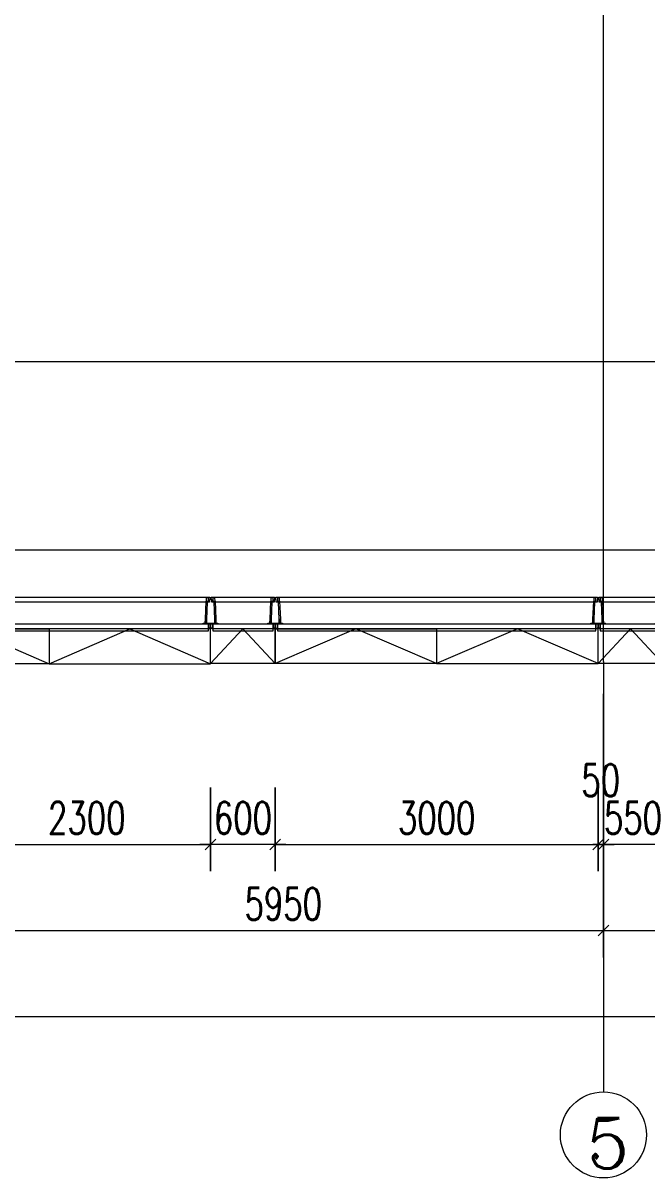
# Model space of a CAD drawing. Header units: millimetres. Extents: x 8533 to 398112, y -117646 to 105276.
# Drawn here: x 98181 to 103976, y 27708 to 38442 of the extents above; entities that cross this region are included whole.
import ezdxf

# ---------------------------------------------------------------- set-up
doc = ezdxf.new("R2010")
doc.units = ezdxf.units.MM
doc.linetypes.add('IMPORT-A-D0TE-BF$0$DOTE', pattern=[0])
for name, color, linetype, lineweight in [('A-D0TE-BF$0$A-Axis', 3, 'Continuous', 13), ('A-D0TE-BF$0$A-Axis-GRID', 1, 'IMPORT-A-D0TE-BF$0$DOTE', 13), ('A-D0TE-BF$0$A-Axis-TEXT', 7, 'Continuous', 13), ('A-DIM-TF$0$A-Dims', 140, 'Continuous', 13), ('A-EDGE-6_27F$0$A-floor-EDGE', 6, 'Continuous', 13), ('A-PMDT-10F$0$A-GLAZ-CURT-CUT', 52, 'Continuous', 13), ('A-PMDT-10F$0$A-GLAZ-CURT-PRO', 13, 'Continuous', 13), ('A-PMDT-10F$0$A-PMDT-17F$0$A-wall-Glaz', 111, 'Continuous', 13), ('A-PMDT-10F$0$Q-CASE-GM', 13, 'Continuous', 13), ('塔楼建筑图10F_dwg', 8, 'Continuous', 13)]:
    doc.layers.add(name, color=color, linetype=linetype, lineweight=lineweight)
doc.styles.add('Complex_18', font='complex_.ttf', dxfattribs={"height": 465.948165})
doc.styles.add('Simplex', font='simplex_.ttf', dxfattribs={"width": 0.705882, "height": 297.5})

# ---------------------------------------------------------------- blocks, each defined once
blk = doc.blocks.new('塔楼建筑图10F_dwg__AXISO-1959633-10F_ARC_46_000_')
at = {"layer": 'A-D0TE-BF$0$A-Axis'}
blk.add_circle((0, 0), 0.5, dxfattribs=at)
blk = doc.blocks.new('塔楼建筑图10F_dwg_A-D0TE-BF$0$_ArchTick-1959634-10F_ARC_46_000_')
at = {"layer": 'A-D0TE-BF$0$A-Axis'}
blk.add_line((-0.5, -0.5), (0.5, 0.5), dxfattribs=at)
blk = doc.blocks.new('塔楼建筑图10F_dwg_A-D0TE-BF-1959636-10F_ARC_46_000_')
at = {"layer": 'A-D0TE-BF$0$A-Axis'}
for p, q in [((16450, -31034), (16450, -35034)), ((0, -34334), (37000, -34334))]:
    blk.add_line(p, q, dxfattribs=at)
at = {"layer": 'A-D0TE-BF$0$A-Axis', "flags": 128}
blk.add_lwpolyline([(16450, -33784), (16450, -31334)], close=True, dxfattribs=at)
blk.add_lwpolyline([(0, -33534), (8750, -33534), (10500, -33534), (16450, -33534), (20550, -33534), (26600, -33534), (28250, -33534), (37000, -33534)], dxfattribs=at)
at = {"layer": 'A-D0TE-BF$0$A-Axis-GRID', "linetype": 'Continuous'}
for p, q in [((16450, -31034), (16450, -20300)), ((27570, -28250), (9430, -28250))]:
    blk.add_line(p, q, dxfattribs=at)
for name, p, xscale, yscale, zscale in [('塔楼建筑图10F_dwg_A-D0TE-BF$0$_ArchTick-1959634-10F_ARC_46_000_', (16450, -33534), 100, 100, 100), ('塔楼建筑图10F_dwg__AXISO-1959633-10F_ARC_46_000_', (16450, -35434), 800, 800, 800)]:
    blk.add_blockref(name, p, dxfattribs=dict(xscale=xscale, yscale=yscale, zscale=zscale))
at = {"xscale": 100, "yscale": 100, "zscale": 100, "rotation": 180}
blk.add_blockref('塔楼建筑图10F_dwg_A-D0TE-BF$0$_ArchTick-1959634-10F_ARC_46_000_', (16450, -33534), dxfattribs=at)
at = {"layer": 'A-D0TE-BF$0$A-Axis', "color": 7, "insert": (13475, -33139), "char_height": 297.5, "width": 917.9, "attachment_point": 2, "line_spacing_factor": 1.125731, "style": 'Simplex'}
blk.add_mtext('5950', dxfattribs=at)
at = {"layer": 'A-D0TE-BF$0$A-Axis-TEXT', "insert": (16295, -35279), "char_height": 465.95, "width": 529.84, "attachment_point": 1, "line_spacing_factor": 1.141342, "style": 'Complex_18'}
blk.add_mtext('\\fComplex|b0|i0|c134|p2|;5', dxfattribs=at)
blk = doc.blocks.new('塔楼建筑图10F_dwg_A-EDGE-6_27F-1959637-10F_ARC_46_000_')
at = {"layer": 'A-EDGE-6_27F$0$A-floor-EDGE', "flags": 128}
blk.add_lwpolyline([(26900, -30000), (10100, -30000), (10100, -29230), (9400, -29230), (8100, -29230), (7400, -29230), (7400, -30000), (-2350, -30000), (-2350, -20850), (-1580, -20850), (-1580, -20150), (-1580, -18850), (-1580, -18150), (-2350, -18150), (-2350, -1350)], dxfattribs=at)
blk = doc.blocks.new('塔楼建筑图10F_dwg_A-DIM-TF$0$_ArchTick-1959677-10F_ARC_46_000_')
at = {"layer": 'A-DIM-TF$0$A-Dims'}
blk.add_line((-0.5, -0.5), (0.5, 0.5), dxfattribs=at)
blk = doc.blocks.new('塔楼建筑图10F_dwg_A-DIM-TF-1959678-10F_ARC_46_000_')
at = {"layer": 'A-DIM-TF$0$A-Dims', "flags": 128}
for points in [[(12800, -32984), (12800, -32204)], [(13400, -32984), (13400, -32204)], [(16400, -32984), (16400, -32204)], [(16450, -32984), (16450, -32204)]]:
    blk.add_lwpolyline(points, close=True, dxfattribs=at)
for points in [[(10600, -32734), (10500, -32734), (12800, -32734)], [(13400, -32734), (12800, -32734), (12700, -32734)], [(13500, -32734), (13400, -32734), (16400, -32734)], [(16300, -32734), (16400, -32734), (16450, -32734), (16550, -32734)], [(17000, -32734), (16450, -32734), (16350, -32734)]]:
    blk.add_lwpolyline(points, dxfattribs=at)
at = {"xscale": 100, "yscale": 100, "zscale": 100}
for p in [(12800, -32734), (12800, -32734), (16400, -32734), (16400, -32734), (16450, -32734)]:
    blk.add_blockref('塔楼建筑图10F_dwg_A-DIM-TF$0$_ArchTick-1959677-10F_ARC_46_000_', p, dxfattribs=at)
at = {"xscale": 100, "yscale": 100, "zscale": 100, "rotation": 180}
for p in [(13400, -32734), (13400, -32734), (16450, -32734)]:
    blk.add_blockref('塔楼建筑图10F_dwg_A-DIM-TF$0$_ArchTick-1959677-10F_ARC_46_000_', p, dxfattribs=at)
at = {"layer": 'A-DIM-TF$0$A-Dims', "color": 7, "char_height": 297.5, "attachment_point": 2, "line_spacing_factor": 1.125731, "style": 'Simplex'}
for s, insert, width in [('50', (16425, -31989), 458.95), ('2300', (11650, -32339), 917.9), ('600', (13100, -32339), 688.42), ('3000', (14900, -32339), 917.9), ('550', (16725, -32339), 688.42)]:
    blk.add_mtext(s, dxfattribs=dict(at, insert=insert, width=width))
blk = doc.blocks.new('塔楼建筑图10F_dwg_A-PMDT-10F$0$FP_44-Floor Plan_F10 CAD Export-1959717-10F_ARC_46_000_')
at = {"layer": 'A-PMDT-10F$0$Q-CASE-GM'}
for p, q in [((1245, 260), (-1478, 260)), ((1470, 260), (1274, 260))]:
    blk.add_line(p, q, dxfattribs=at)
blk = doc.blocks.new('塔楼建筑图10F_dwg_A-PMDT-10F$0$FP_45-Floor Plan_F10 CAD Export-1959718-10F_ARC_46_000_')
at = {"layer": 'A-PMDT-10F$0$A-GLAZ-CURT-PRO'}
blk.add_line((1261, 1210), (1261, 302), dxfattribs=at)
at = {"layer": 'A-PMDT-10F$0$A-GLAZ-CURT-PRO', "flags": 128}
for points in [[(1272, 919), (1271, 918), (1271, 918), (1270, 918), (1270, 917), (1269, 917), (1269, 916), (1269, 916), (1268, 916), (1268, 915), (1267, 915), (1267, 915), (1267, 914), (1266, 914), (1266, 914), (1265, 913), (1265, 913), (1265, 912), (1264, 912), (1264, 912), (1264, 911), (1263, 911), (1263, 911), (1263, 910), (1262, 910), (1262, 910), (1262, 909)], [(1272, 595), (1271, 595), (1271, 595), (1270, 594), (1270, 594), (1269, 594), (1269, 593), (1269, 593), (1268, 592), (1268, 592), (1267, 592), (1267, 591), (1267, 591), (1266, 591), (1266, 590), (1265, 590), (1265, 590), (1265, 589), (1264, 589), (1264, 588), (1264, 588), (1263, 588), (1263, 587), (1263, 587), (1262, 587), (1262, 586), (1262, 586)]]:
    blk.add_lwpolyline(points, dxfattribs=at)
blk = doc.blocks.new('塔楼建筑图10F_dwg_A-PMDT-10F$0$CWP_玻璃幕墙端部 - 塔楼有侧开启扇 H_3000_有窗帘槽-V43-Floor Plan_F10 CAD Export-1959807-10F_ARC_46_000_')
at = {"layer": 'A-PMDT-10F$0$A-GLAZ-CURT-CUT', "flags": 128}
for points in [[(1239, 1400), (1239, 1210), (1530, 1210), (1530, 1400)], [(1259, 1230), (1259, 1380), (1510, 1380), (1510, 1230)], [(1370, 1210), (1370, 1160), (1500, 1160), (1500, 1210)], [(1500, 1210), (1500, 302), (1510, 302), (1510, 1210)], [(1370, 352), (1370, 302), (1500, 302), (1500, 352)], [(-1480, 302), (-1514, 302), (-1514, 292), (-1520, 292), (-1520, 282), (-1510, 282), (-1510, 256), (-1488, 256), (-1482, 100), (-1482, 62), (-1520, 62), (-1520, 57), (-1472, 57), (-1472, 100), (-1479, 266), (-1500, 266), (-1500, 296), (-1480, 296)], [(1500, 10), (1500, 55), (-1500, 55), (-1500, 10), (1500, 10), (1510, 10), (1510, 62), (1490, 62), (1490, 302), (1239, 302), (1239, 266), (1448, 57), (1500, 57)], [(1259, 282), (1470, 282), (1470, 77), (1457, 77), (1259, 274)], [(1490, 302), (1490, 62), (1510, 62), (1510, 302)], [(-1472, 55), (-1472, 57), (-1520, 57), (-1520, 55), (-1472, 55), (-1452, 55), (-1452, 57), (-1472, 57)], [(-1510, 10), (-1500, 10), (-1500, 55), (-1520, 55), (-1520, 15), (-1510, 15)], [(1446, 57), (1446, 55), (1500, 55), (1500, 57)]]:
    blk.add_lwpolyline(points, close=True, dxfattribs=at)
blk.add_lwpolyline([(-1453, 62), (-1470, 62), (-1472, 103), (-1472, 57), (-1452, 57), (-1452, 61)], dxfattribs=at)
at = {"layer": 'A-PMDT-10F$0$A-GLAZ-CURT-CUT'}
blk.add_arc((-1453, 61), 0.998, 0, 90, dxfattribs=at)
at = {"layer": 'A-PMDT-10F$0$A-GLAZ-CURT-PRO'}
for p, q in [((1229, 1290), (1229, 1320)), ((1370, 1210), (473, 1210)), ((1370, 352), (1370, 1160)), ((-1480, 296), (-1479, 266)), ((1275, 260), (1259, 276))]:
    blk.add_line(p, q, dxfattribs=at)
at = {"layer": 'A-PMDT-10F$0$A-GLAZ-CURT-PRO', "flags": 128}
for points in [[(1239, 1325), (1229, 1325), (1229, 1320), (1229, 1325)], [(1229, 1285), (1229, 1290), (1229, 1285), (1239, 1285)], [(1239, 1210), (1239, 302), (-1480, 302)], [(1530, 1210), (1530, 10), (1510, 10)]]:
    blk.add_lwpolyline(points, dxfattribs=at)
blk.add_lwpolyline([(1275, 260), (1259, 276)], close=True, dxfattribs=at)
at = {"layer": 'A-PMDT-10F$0$A-GLAZ-CURT-PRO'}
blk.add_arc((1381, 1210), 908, 180, 269.3131, dxfattribs=at)
at = {"layer": 'A-PMDT-10F$0$Q-CASE-GM', "flags": 128}
blk.add_lwpolyline([(1500, 10), (1500, -10), (-1500, -10), (-1500, 10)], dxfattribs=at)
for name in ['塔楼建筑图10F_dwg_A-PMDT-10F$0$FP_45-Floor Plan_F10 CAD Export-1959718-10F_ARC_46_000_', '塔楼建筑图10F_dwg_A-PMDT-10F$0$FP_44-Floor Plan_F10 CAD Export-1959717-10F_ARC_46_000_']:
    blk.add_blockref(name, (0, 0))
blk = doc.blocks.new('塔楼建筑图10F_dwg_A-PMDT-10F$0$FP_47-Floor Plan_F10 CAD Export-1959720-10F_ARC_46_000_')
at = {"layer": 'A-PMDT-10F$0$A-GLAZ-CURT-PRO'}
blk.add_line((-258, -260), (258, -260), dxfattribs=at)
blk = doc.blocks.new('塔楼建筑图10F_dwg_A-PMDT-10F$0$CWP_玻璃幕墙 - Tower slope glass H_3000_有窗帘导轨-V46-Floor Plan_F10 CAD Export-1959808-10F_ARC_46_000_')
at = {"layer": 'A-PMDT-10F$0$A-GLAZ-CURT-CUT', "flags": 128}
for points in [[(-280, -10), (-290, -10), (-290, -15), (-300, -15), (-300, -55), (-280, -55)], [(-252, -57), (-252, -55), (-300, -55), (-300, -57)], [(-294, -302), (-260, -302), (-260, -296), (-280, -296), (-280, -266), (-259, -266), (-252, -100), (-252, -57), (-300, -57), (-300, -62), (-262, -62), (-262, -100), (-268, -256), (-290, -256), (-290, -282), (-300, -282), (-300, -292), (-294, -292)], [(280, -55), (280, -10), (-280, -10), (-280, -55)], [(-233, -55), (-252, -55), (-252, -57), (-233, -57)], [(252, -55), (233, -55), (233, -57), (252, -57)], [(252, -57), (300, -57), (300, -55), (252, -55)], [(294, -302), (294, -292), (300, -292), (300, -282), (290, -282), (290, -256), (268, -256), (262, -100), (262, -62), (300, -62), (300, -57), (252, -57), (252, -100), (259, -266), (280, -266), (280, -296), (260, -296), (260, -302)], [(290, -10), (280, -10), (280, -55), (300, -55), (300, -15), (290, -15)]]:
    blk.add_lwpolyline(points, close=True, dxfattribs=at)
for points in [[(-233, -61), (-233, -57), (-252, -57), (-252, -103), (-250, -62), (-233, -62)], [(233, -62), (250, -62), (252, -103), (252, -57), (233, -57), (233, -61)]]:
    blk.add_lwpolyline(points, dxfattribs=at)
at = {"layer": 'A-PMDT-10F$0$A-GLAZ-CURT-CUT'}
for centre, start, end in [((-233, -61), 270, 360), ((233, -61), 180, 270)]:
    blk.add_arc(centre, 0.998, start, end, dxfattribs=at)
at = {"layer": 'A-PMDT-10F$0$A-GLAZ-CURT-PRO'}
for p, q in [((-259, -266), (-260, -296)), ((-260, -302), (260, -302)), ((260, -296), (259, -266))]:
    blk.add_line(p, q, dxfattribs=at)
at = {"layer": 'A-PMDT-10F$0$A-GLAZ-CURT-PRO', "flags": 128}
blk.add_lwpolyline([(-280, -10), (-280, 10), (280, 10), (280, -10)], dxfattribs=at)
blk.add_blockref('塔楼建筑图10F_dwg_A-PMDT-10F$0$FP_47-Floor Plan_F10 CAD Export-1959720-10F_ARC_46_000_', (0, 0))
blk = doc.blocks.new('塔楼建筑图10F_dwg_A-PMDT-10F$0$FP_49-Floor Plan_F10 CAD Export-1959722-10F_ARC_46_000_')
at = {"layer": 'A-PMDT-10F$0$A-GLAZ-CURT-PRO'}
blk.add_line((-1458, -260), (1458, -260), dxfattribs=at)
blk = doc.blocks.new('塔楼建筑图10F_dwg_A-PMDT-10F$0$CWP_玻璃幕墙 - Tower slope glass H_3000_有窗帘导轨-V48-Floor Plan_F10 CAD Export-1959809-10F_ARC_46_000_')
at = {"layer": 'A-PMDT-10F$0$A-GLAZ-CURT-CUT', "flags": 128}
for points in [[(-1480, -10), (-1490, -10), (-1490, -15), (-1500, -15), (-1500, -55), (-1480, -55)], [(-1452, -57), (-1452, -55), (-1500, -55), (-1500, -57)], [(-1494, -302), (-1460, -302), (-1460, -296), (-1480, -296), (-1480, -266), (-1459, -266), (-1452, -100), (-1452, -57), (-1500, -57), (-1500, -62), (-1462, -62), (-1462, -100), (-1468, -256), (-1490, -256), (-1490, -282), (-1500, -282), (-1500, -292), (-1494, -292)], [(1480, -55), (1480, -10), (-1480, -10), (-1480, -55)], [(-1433, -55), (-1452, -55), (-1452, -57), (-1433, -57)], [(1452, -55), (1433, -55), (1433, -57), (1452, -57)], [(1452, -57), (1500, -57), (1500, -55), (1452, -55)], [(1494, -302), (1494, -292), (1500, -292), (1500, -282), (1490, -282), (1490, -256), (1468, -256), (1462, -100), (1462, -62), (1500, -62), (1500, -57), (1452, -57), (1452, -100), (1459, -266), (1480, -266), (1480, -296), (1460, -296), (1460, -302)], [(1490, -10), (1480, -10), (1480, -55), (1500, -55), (1500, -15), (1490, -15)]]:
    blk.add_lwpolyline(points, close=True, dxfattribs=at)
for points in [[(-1433, -61), (-1433, -57), (-1452, -57), (-1452, -103), (-1450, -62), (-1433, -62)], [(1433, -62), (1450, -62), (1452, -103), (1452, -57), (1433, -57), (1433, -61)]]:
    blk.add_lwpolyline(points, dxfattribs=at)
at = {"layer": 'A-PMDT-10F$0$A-GLAZ-CURT-CUT'}
for centre, start, end in [((-1433, -61), 270, 360), ((1433, -61), 180, 270)]:
    blk.add_arc(centre, 0.998, start, end, dxfattribs=at)
at = {"layer": 'A-PMDT-10F$0$A-GLAZ-CURT-PRO'}
for p, q in [((-1459, -266), (-1460, -296)), ((-1460, -302), (1460, -302)), ((1460, -296), (1459, -266))]:
    blk.add_line(p, q, dxfattribs=at)
at = {"layer": 'A-PMDT-10F$0$A-GLAZ-CURT-PRO', "flags": 128}
blk.add_lwpolyline([(-1480, -10), (-1480, 10), (1480, 10), (1480, -10)], dxfattribs=at)
blk.add_blockref('塔楼建筑图10F_dwg_A-PMDT-10F$0$FP_49-Floor Plan_F10 CAD Export-1959722-10F_ARC_46_000_', (0, 0))
blk = doc.blocks.new('塔楼建筑图10F_dwg_A-PMDT-10F$0$FP_51-Floor Plan_F10 CAD Export-1959724-10F_ARC_46_000_')
at = {"layer": 'A-PMDT-10F$0$A-GLAZ-CURT-PRO'}
blk.add_line((-258, -260), (258, -260), dxfattribs=at)
blk = doc.blocks.new('塔楼建筑图10F_dwg_A-PMDT-10F$0$CWP_玻璃幕墙 - Tower slope glass H_3000_有窗帘导轨-V50-Floor Plan_F10 CAD Export-1959810-10F_ARC_46_000_')
at = {"layer": 'A-PMDT-10F$0$A-GLAZ-CURT-CUT', "flags": 128}
for points in [[(-280, -10), (-290, -10), (-290, -15), (-300, -15), (-300, -55), (-280, -55)], [(-252, -57), (-252, -55), (-300, -55), (-300, -57)], [(-294, -302), (-260, -302), (-260, -296), (-280, -296), (-280, -266), (-259, -266), (-252, -100), (-252, -57), (-300, -57), (-300, -62), (-262, -62), (-262, -100), (-268, -256), (-290, -256), (-290, -282), (-300, -282), (-300, -292), (-294, -292)], [(280, -55), (280, -10), (-280, -10), (-280, -55)], [(-233, -55), (-252, -55), (-252, -57), (-233, -57)], [(252, -55), (233, -55), (233, -57), (252, -57)], [(252, -57), (300, -57), (300, -55), (252, -55)], [(294, -302), (294, -292), (300, -292), (300, -282), (290, -282), (290, -256), (268, -256), (262, -100), (262, -62), (300, -62), (300, -57), (252, -57), (252, -100), (259, -266), (280, -266), (280, -296), (260, -296), (260, -302)], [(290, -10), (280, -10), (280, -55), (300, -55), (300, -15), (290, -15)]]:
    blk.add_lwpolyline(points, close=True, dxfattribs=at)
for points in [[(-233, -61), (-233, -57), (-252, -57), (-252, -103), (-250, -62), (-233, -62)], [(233, -62), (250, -62), (252, -103), (252, -57), (233, -57), (233, -61)]]:
    blk.add_lwpolyline(points, dxfattribs=at)
at = {"layer": 'A-PMDT-10F$0$A-GLAZ-CURT-CUT'}
for centre, start, end in [((-233, -61), 270, 360), ((233, -61), 180, 270)]:
    blk.add_arc(centre, 0.998, start, end, dxfattribs=at)
at = {"layer": 'A-PMDT-10F$0$A-GLAZ-CURT-PRO'}
for p, q in [((-259, -266), (-260, -296)), ((-260, -302), (260, -302)), ((260, -296), (259, -266))]:
    blk.add_line(p, q, dxfattribs=at)
at = {"layer": 'A-PMDT-10F$0$A-GLAZ-CURT-PRO', "flags": 128}
blk.add_lwpolyline([(-280, -10), (-280, 10), (280, 10), (280, -10)], dxfattribs=at)
blk.add_blockref('塔楼建筑图10F_dwg_A-PMDT-10F$0$FP_51-Floor Plan_F10 CAD Export-1959724-10F_ARC_46_000_', (0, 0))
blk = doc.blocks.new('塔楼建筑图10F_dwg_A-PMDT-10F$0$MQ-L10-1959826-10F_ARC_46_000_')
at = {"layer": 'A-PMDT-10F$0$A-GLAZ-CURT-PRO', "flags": 128}
for points in [[(86445, -100298), (87945, -100298), (87945, -100623), (86445, -100623)], [(89445, -100298), (87945, -100298), (87945, -100623), (89445, -100623)], [(90045, -100297), (91545, -100297), (91545, -100622), (90045, -100622)], [(93045, -100297), (91545, -100297), (91545, -100622), (93045, -100622)]]:
    blk.add_lwpolyline(points, close=True, dxfattribs=at)
for points in [[(86445, -100623), (87195, -100298), (87945, -100623), (88695, -100298), (89445, -100623)], [(93045, -100622), (92295, -100297), (91545, -100622), (90795, -100297), (90045, -100622)]]:
    blk.add_lwpolyline(points, dxfattribs=at)
at = {"layer": 'A-PMDT-10F$0$A-PMDT-17F$0$A-wall-Glaz', "flags": 128}
for points in [[(90045, -100297), (90045, -100622), (89445, -100622), (89445, -100297)], [(90045, -100622), (89745, -100297), (89445, -100622)], [(93645, -100297), (93645, -100622), (93045, -100622), (93045, -100297)], [(93645, -100622), (93345, -100297), (93045, -100622)]]:
    blk.add_lwpolyline(points, dxfattribs=at)
at = {"extrusion": (0, 0, -1), "zscale": -1}
blk.add_blockref('塔楼建筑图10F_dwg_A-PMDT-10F$0$CWP_玻璃幕墙端部 - 塔楼有侧开启扇 H_3000_有窗帘槽-V43-Floor Plan_F10 CAD Export-1959807-10F_ARC_46_000_', (-87925, -100307), dxfattribs=at)
at = {"extrusion": (0, 0, -1), "zscale": -1, "rotation": 180}
for name, p in [('塔楼建筑图10F_dwg_A-PMDT-10F$0$CWP_玻璃幕墙 - Tower slope glass H_3000_有窗帘导轨-V46-Floor Plan_F10 CAD Export-1959808-10F_ARC_46_000_', (-89745, -100307)), ('塔楼建筑图10F_dwg_A-PMDT-10F$0$CWP_玻璃幕墙 - Tower slope glass H_3000_有窗帘导轨-V48-Floor Plan_F10 CAD Export-1959809-10F_ARC_46_000_', (-91545, -100307)), ('塔楼建筑图10F_dwg_A-PMDT-10F$0$CWP_玻璃幕墙 - Tower slope glass H_3000_有窗帘导轨-V50-Floor Plan_F10 CAD Export-1959810-10F_ARC_46_000_', (-93345, -100307))]:
    blk.add_blockref(name, p, dxfattribs=at)
blk = doc.blocks.new('塔楼建筑图10F_dwg-1947859-10F_ARC_46_000_')
for name, p in [('塔楼建筑图10F_dwg_A-D0TE-BF-1959636-10F_ARC_46_000_', (7302, 35837)), ('塔楼建筑图10F_dwg_A-DIM-TF-1959678-10F_ARC_46_000_', (7302, 35837)), ('塔楼建筑图10F_dwg_A-PMDT-10F$0$MQ-L10-1959826-10F_ARC_46_000_', (-69343, 105405)), ('塔楼建筑图10F_dwg_A-EDGE-6_27F-1959637-10F_ARC_46_000_', (7302, 35837))]:
    blk.add_blockref(name, p)

msp = doc.modelspace()

# ---------------------------------------------------------------- block references
at = {"layer": '塔楼建筑图10F_dwg', "color": 7}
msp.add_blockref('塔楼建筑图10F_dwg-1947859-10F_ARC_46_000_', (79821, 27705), dxfattribs=at)

doc.saveas('drawing.dxf')
